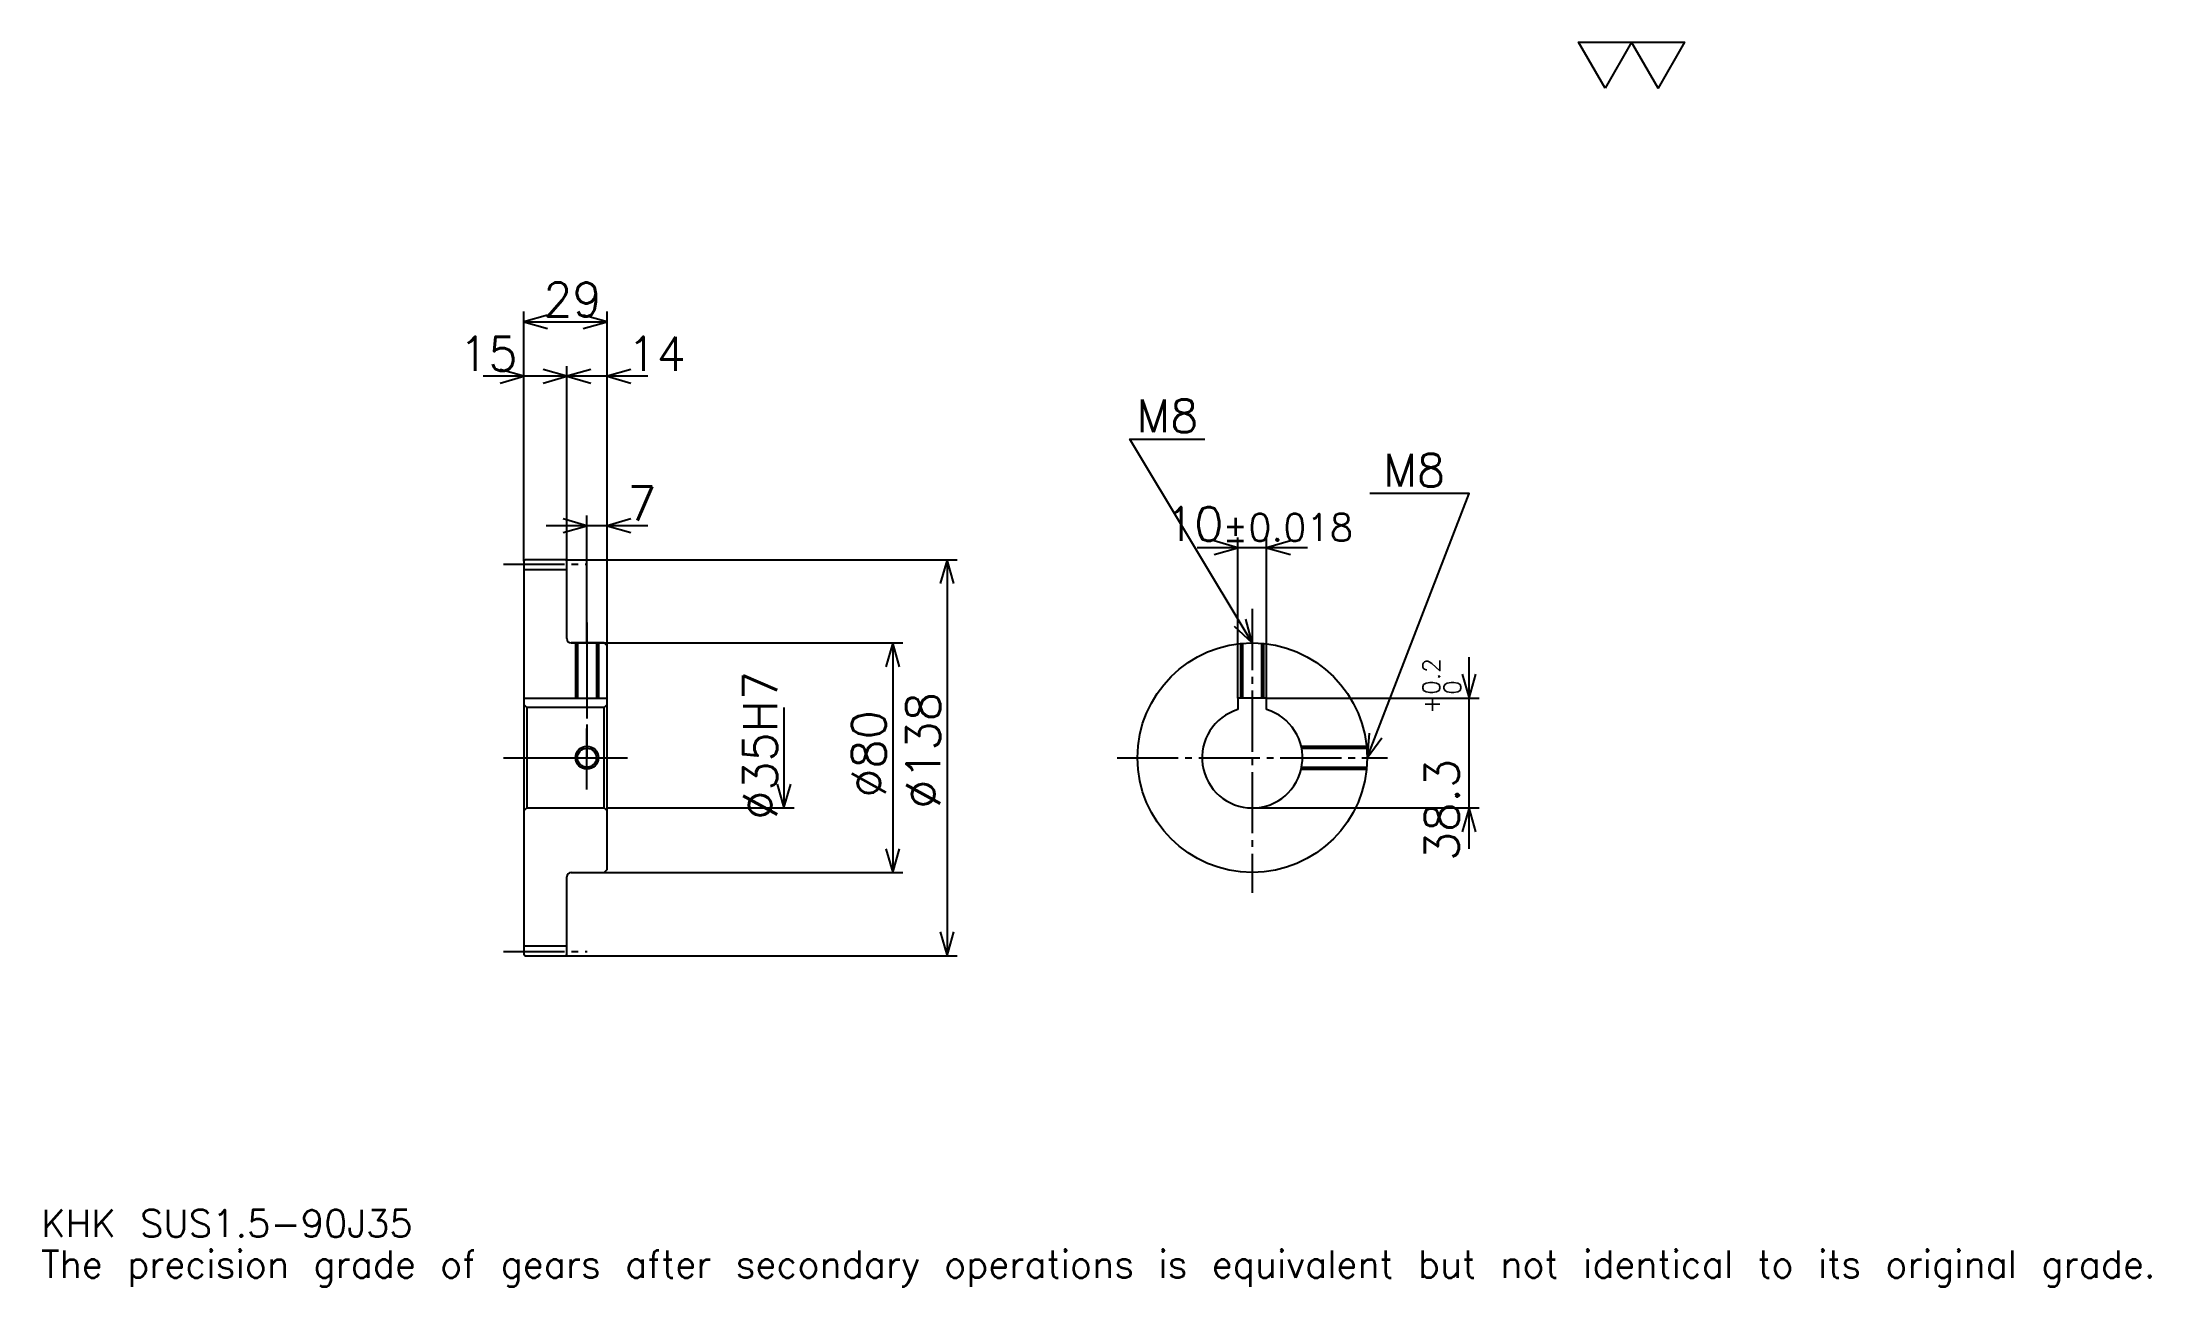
# Model space of a CAD drawing. Extents: x 24 to 759, y 9 to 443.
import ezdxf

# ---------------------------------------------------------------- set-up
doc = ezdxf.new("R2010")
doc.units = 0
doc.linetypes.add('DASHDOT', pattern=[28.434782, 21.326087, -2.369565, 2.369565, -2.369565])
doc.layers.get('0').update_dxf_attribs({"linetype": 'CONTINUOUS'})
doc.layers.add('DASHDOT', color=6, linetype='DASHDOT')
doc.styles.add('KANJI', font='TXT', dxfattribs={"bigfont": 'BIGFONT'})

msp = doc.modelspace()

# ---------------------------------------------------------------- linework, layer by layer
at = {"color": 5}
for p, q in [((191.934784, 262.119568), (191.934784, 348.608704)), ((220.934784, 262.119568), (220.934784, 348.608704)), ((191.934784, 345.054352), (220.934784, 345.054352)), ((221.152176, 326.097839), (177.717392, 326.097839)), ((235.152176, 326.097839), (192.717392, 326.097839)), ((206.934784, 262.119568), (206.934784, 329.652161)), ((235.152176, 273.967407), (199.717392, 273.967407)), ((213.934784, 262.119568), (213.934784, 277.521729)), ((464.978241, 266.293488), (426.543457, 266.293488)), ((440.760864, 213.919571), (440.760864, 269.847839)), ((450.760864, 213.919571), (450.760864, 269.847839)), ((191.934784, 261.619568), (191.934784, 262.119568)), ((206.434784, 262.119568), (220.934784, 262.119568)), ((206.934784, 261.619568), (206.934784, 262.119568)), ((213.934784, 233.119568), (213.934784, 262.119568)), ((213.934784, 233.119568), (213.934784, 262.119568)), ((220.934784, 262.119568), (342.967407, 262.119568)), ((220.934784, 232.119568), (220.934784, 262.119568)), ((339.413055, 262.119568), (339.413055, 124.119568)), ((208.434784, 233.119568), (220.934784, 233.119568)), ((220.934784, 233.119568), (324.010864, 233.119568)), ((320.456512, 233.119568), (320.456512, 153.119568)), ((521.304321, 161.402176), (521.304321, 228.136963)), ((450.760864, 213.919571), (524.858704, 213.919571)), ((282.543488, 210.619568), (282.543488, 175.619568)), ((220.934784, 175.619568), (286.097839, 175.619568)), ((445.760864, 175.619568), (524.858704, 175.619568)), ((208.434784, 153.119568), (220.934784, 153.119568)), ((220.934784, 153.119568), (324.010864, 153.119568)), ((206.434784, 124.119568), (220.934784, 124.119568)), ((220.934784, 124.119568), (342.967407, 124.119568))]:
    msp.add_line(p, q, dxfattribs=at)
at = {"color": 4}
for p, q in [((191.934784, 258.744568), (206.934784, 258.744568)), ((191.934784, 213.919571), (220.934784, 213.919571)), ((192.934784, 210.619568), (192.934784, 175.619568)), ((219.934784, 210.619568), (220.934784, 211.619568)), ((219.934784, 175.619568), (220.934784, 174.619568)), ((191.934784, 127.494568), (206.934784, 127.494568))]:
    msp.add_line(p, q, dxfattribs=at)
at = {"color": 7}
msp.add_lwpolyline([(568.695679, 426.521729), (559.454346, 442.539978), (596.419617, 442.539978), (587.178284, 426.521729), (577.937012, 442.539978), (568.695679, 426.521729)], dxfattribs=at)
at = {"color": 5}
for points in [[(200.228256, 347.42392), (191.934784, 345.054352), (200.228256, 342.684784)], [(212.641312, 342.684784), (220.934784, 345.054352), (212.641312, 347.42392)], [(183.641312, 323.728271), (191.934784, 326.097839), (183.641312, 328.467407)], [(198.641312, 323.728271), (206.934784, 326.097839), (198.641312, 328.467407)], [(215.228256, 328.467407), (206.934784, 326.097839), (215.228256, 323.728271)], [(229.228271, 328.467407), (220.934784, 326.097839), (229.228271, 323.728271)], [(445.760864, 233.119568), (403.108704, 304.206543), (429.17392, 304.206543)], [(485.760864, 193.119568), (521.304321, 285.25), (486.708679, 285.25)], [(205.641312, 271.597839), (213.934784, 273.967407), (205.641312, 276.336975)], [(229.228271, 276.336975), (220.934784, 273.967407), (229.228271, 271.597839)], [(432.467407, 263.92392), (440.760864, 266.293488), (432.467407, 268.663055)], [(459.054352, 268.663055), (450.760864, 266.293488), (459.054352, 263.92392)], [(341.782623, 253.82608), (339.413055, 262.119568), (337.043488, 253.82608)], [(439.462036, 239.012039), (445.760864, 233.119568), (443.525787, 241.450302)], [(322.82608, 224.826096), (320.456512, 233.119568), (318.086945, 224.826096)], [(518.934814, 222.213043), (521.304321, 213.919571), (523.67395, 222.213043)], [(486.535248, 201.710083), (485.760864, 193.119568), (490.956757, 200.004288)], [(280.17392, 183.91304), (282.543488, 175.619568), (284.913055, 183.91304)], [(523.67395, 167.326096), (521.304321, 175.619568), (518.934814, 167.326096)], [(318.086945, 161.41304), (320.456512, 153.119568), (322.82608, 161.41304)], [(337.043488, 132.413055), (339.413055, 124.119568), (341.782623, 132.413055)]]:
    msp.add_lwpolyline(points, dxfattribs=at)
at = {"color": 4}
for points in [[(206.934784, 234.619568), (206.934784, 261.619568), (206.434784, 262.119568), (192.434784, 262.119568), (191.934784, 261.619568), (191.934784, 174.619568)], [(208.434784, 153.119568), (219.934784, 153.119568), (220.934784, 154.119568), (220.934784, 232.119568), (219.934784, 233.119568), (208.434784, 233.119568)], [(209.934784, 233.119568), (209.934784, 213.919571)], [(210.609787, 233.119568), (210.609787, 213.919571)], [(217.259781, 233.119568), (217.259781, 213.919571)], [(217.934784, 233.119568), (217.934784, 213.919571)], [(441.760864, 213.919571), (441.760864, 232.919067)], [(442.435852, 213.919571), (442.435852, 232.98114)], [(449.085876, 213.919571), (449.085876, 232.98114)], [(449.760864, 213.919571), (449.760864, 232.919067)], [(450.760864, 209.890076), (450.760864, 213.919571), (440.760864, 213.919571), (440.760864, 209.890076)], [(191.934784, 174.619568), (192.934784, 175.619568), (219.934784, 175.619568), (219.934784, 210.619568), (192.934784, 210.619568), (191.934784, 211.619568)], [(462.797577, 197.119568), (485.560364, 197.119568)], [(462.942078, 196.444565), (485.622437, 196.444565)], [(462.797577, 189.119568), (485.560364, 189.119568)], [(462.942078, 189.794571), (485.622437, 189.794571)], [(191.934784, 174.619568), (191.934784, 124.619568), (192.434784, 124.119568), (206.434784, 124.119568), (206.934784, 124.619568), (206.934784, 151.619568)]]:
    msp.add_lwpolyline(points, dxfattribs=at)
for centre, radius in [((445.760864, 193.119568), 40), ((213.934784, 193.119568), 3.325)]:
    msp.add_circle(centre, radius, dxfattribs=at)
at = {"color": 7}
msp.add_circle((213.934784, 193.119568), 4, dxfattribs=at)
at = {"color": 4}
for centre, radius, start, end in [((208.434784, 234.619568), 1.5, 180, 270), ((445.760864, 193.119568), 17.5, 106.601549926, 73.398450074), ((208.434784, 151.619568), 1.5, 90, 180)]:
    msp.add_arc(centre, radius, start, end, dxfattribs=at)
at = {"layer": 'DASHDOT', "color": 7}
for p, q in [((184.826096, 260.619568), (214.043488, 260.619568)), ((445.760864, 244.967392), (445.760864, 146.010864)), ((213.934784, 233.119568), (213.934784, 193.119568)), ((184.826096, 193.119568), (228.043488, 193.119568)), ((398.652161, 193.119568), (492.869568, 193.119568)), ((184.826096, 125.619568), (214.043488, 125.619568))]:
    msp.add_line(p, q, dxfattribs=at)
for points in [[(213.934784, 240.228271), (213.934784, 206.810867)], [(213.934784, 182.010864), (213.934784, 204.228271)], [(202.82608, 193.119568), (225.043488, 193.119568)]]:
    msp.add_lwpolyline(points, dxfattribs=at)

# ---------------------------------------------------------------- texts
at = {"color": 7, "style": 'KANJI'}
for s, height, p in [('29', 11.847826, (198.733704, 346.950012)), ('15', 11.847826, (169.42392, 327.993469)), ('14', 11.847826, (228.043488, 327.993469)), ('M8', 11.373913, (405.478271, 306.57608)), ('M8', 11.373913, (491.447815, 287.619568)), ('7', 11.847826, (228.043488, 275.863037)), ('10', 11.847826, (415.380676, 268.663055)), ('%%p0.018', 9.478261, (435.402069, 268.663055)), ('KHK SUS1.5-90J35', 9.478261, (23.695652, 26.065218)), ('The precision grade of gears after secondary operations is equivalent but not identical to its original grade.', 9.478261, (23.695652, 11.847826))]:
    msp.add_text(s, height=height, dxfattribs=at).set_placement(p)
for s, height, p in [('%%c35H7', 11.847826, (280.17392, 171.497284)), ('0.2', 5.923913, (511.115234, 215.074036)), ('%%c138', 11.847826, (337.043488, 175.347839)), ('+', 5.923913, (511.115234, 208.439255)), ('0', 5.923913, (518.460876, 215.074036)), ('%%c80', 11.847826, (318.086945, 179.198364)), ('38.3', 11.847826, (517.75, 157.157166))]:
    msp.add_text(s, height=height, rotation=90, dxfattribs=at).set_placement(p)

doc.saveas('drawing.dxf')
